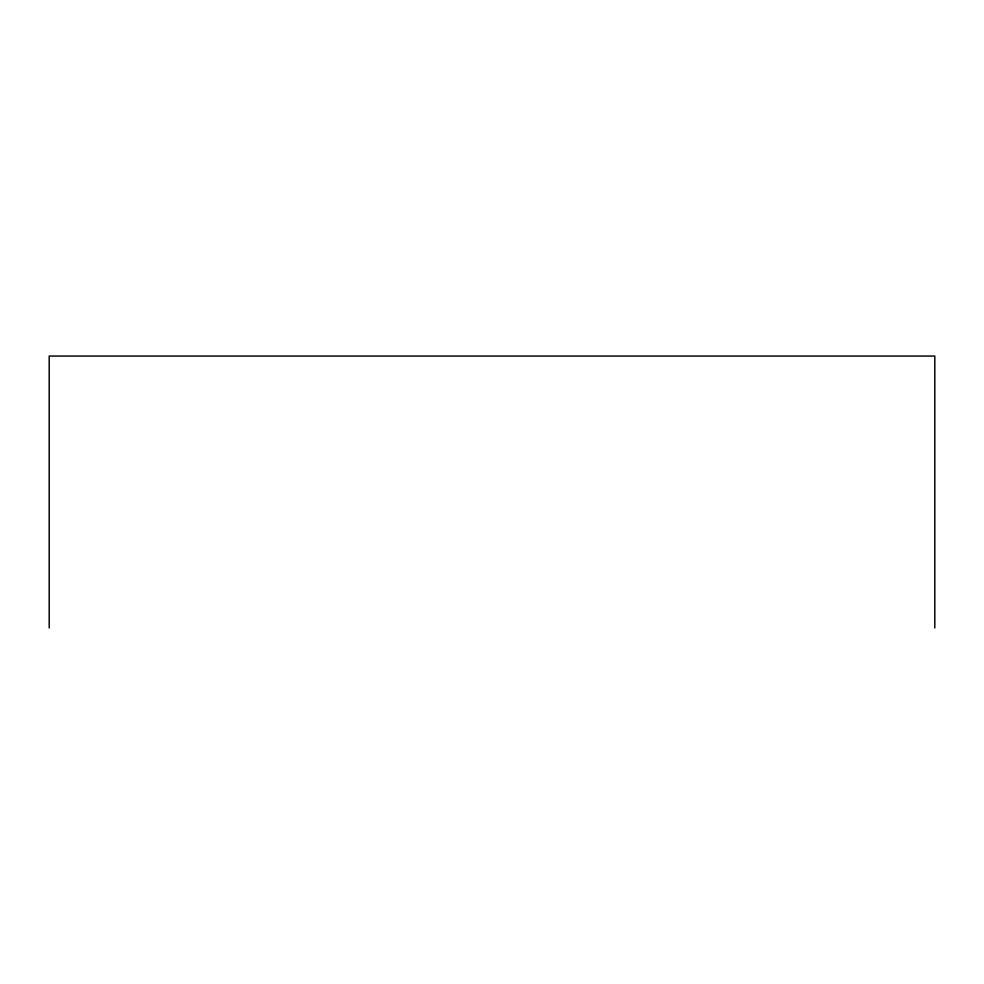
<?xml version="1.0" encoding="UTF-8"?>
<svg xmlns="http://www.w3.org/2000/svg" width="984" height="984" viewBox="0 0 984 984"><rect width="100%" height="100%" fill="white"/><g stroke="black" fill="none" stroke-linecap="round" stroke-linejoin="round"><path stroke-width="1.48" d="M934.8 627.94L934.8 356.06L49.2 356.06L49.2 627.94"/></g></svg>
